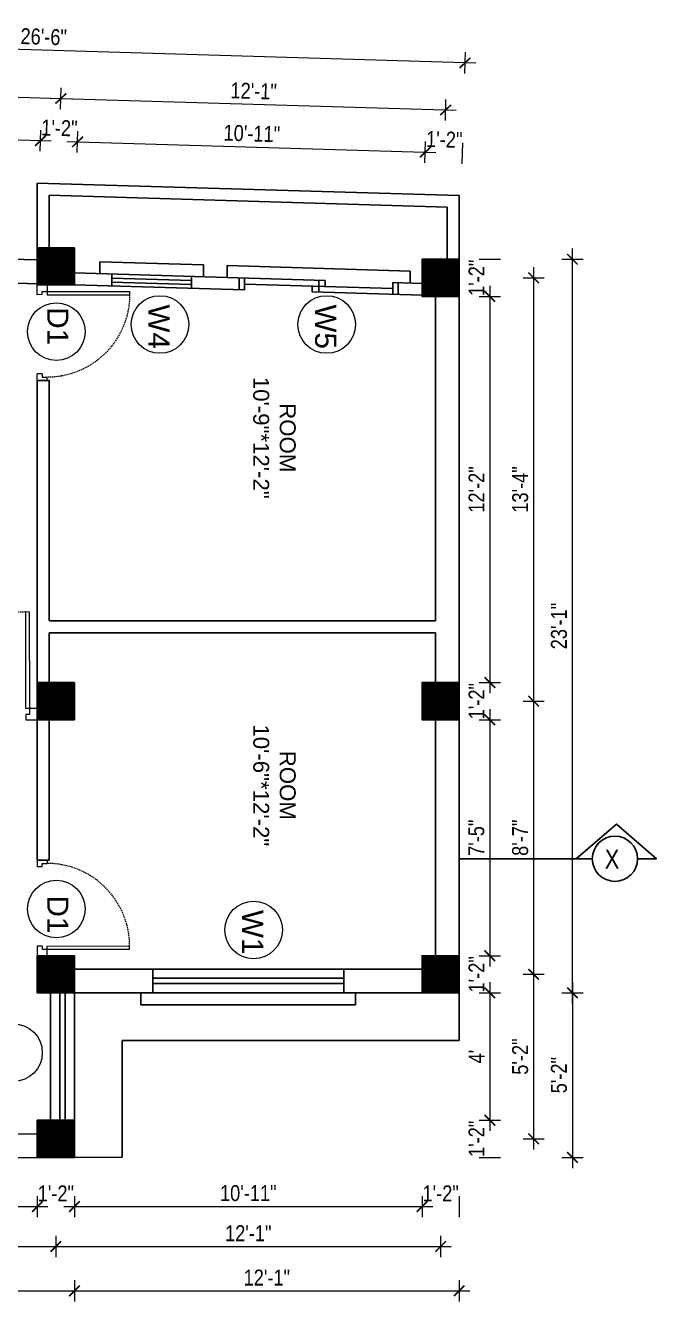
# Model space of a CAD drawing. Header units: inches. Extents: x -9985691 to 3643, y -3270716 to 4788.
# Drawn here: x -4964561.3 to -4964323.3, y -3264746.3 to -3264265.1 of the extents above; entities that cross this region are included whole.
import ezdxf

# ---------------------------------------------------------------- set-up
doc = ezdxf.new("R2010")
doc.units = ezdxf.units.IN
doc.header["$LTSCALE"] = 2
doc.header["$MEASUREMENT"] = 0
doc.header["$PDMODE"] = 34
doc.linetypes.add('HIDDEN', pattern=[0.375, 0.25, -0.125])
doc.layers.get('0').update_dxf_attribs({"linetype": 'CONTINUOUS'})
doc.layers.get('DEFPOINTS').update_dxf_attribs({"color": 141, "linetype": 'CONTINUOUS'})
doc.layers.add('A-Hatch', color=7, linetype='CONTINUOUS')
for name, color, linetype, lineweight in [('Annotate-Lite.w', 177, 'CONTINUOUS', 9), ('DIM 1-100', 4, 'CONTINUOUS', 13), ('Door-Window.w', 4, 'CONTINUOUS', 15), ('TEXT', 181, 'CONTINUOUS', 25)]:
    doc.layers.add(name, color=color, linetype=linetype, lineweight=lineweight)
doc.styles.add('ARAIL', font='ARIALN.TTF')
doc.styles.add('arial.', font='arial.ttf')
doc.styles.add('gaurav', font='arial.ttf')
doc.styles.get("Standard").update_dxf_attribs({"font": 'ARIALN.TTF'})
doc.dimstyles.new('1 by 96', dxfattribs={"dimtxt": 6, "dimasz": 4, "dimexe": 4, "dimexo": 4, "dimgap": 2, "dimtad": 1, "dimdec": 0, "dimzin": 0, "dimdsep": 46, "dimlunit": 4, "dimtxsty": 'Standard', "dimblk": 'ARCHTICK', "dimcen": 0, "dimdle": 4, "dimadec": 0, "dimazin": 0, "dimtfac": 1, "dimtdec": 0, "dimtix": 1, "dimtofl": 0, "dimtmove": 1, "dimatfit": 3, "dimldrblk": 'ARCHTICK', "dimfxl": 4, "dimfxlon": 1, "dimtolj": 1, "dimtzin": 0, "dimlwd": -1, "dimlwe": -1, "dimarcsym": 0})

# ---------------------------------------------------------------- blocks, each defined once
blk = doc.blocks.new('3-0')
at = {"ltscale": 3}
for p, q in [((11063.05, 10097.68), (11065.97, 10099.9)), ((11063.05, 10097.68), (11064.53, 10095.73)), ((11065.25, 10097.81), (11066.71, 10098.92)), ((11065.99, 10096.84), (11065.25, 10097.81)), ((11065.97, 10099.9), (11066.71, 10098.92)), ((11065.99, 10096.84), (11064.53, 10095.73)), ((11085.5, 10074.13), (11110.32, 10092.96)), ((11086.24, 10073.15), (11111.05, 10091.97)), ((11111.05, 10091.97), (11110.32, 10092.96)), ((11084.04, 10073.02), (11082.57, 10071.91)), ((11084.04, 10073.02), (11084.78, 10072.04)), ((11084.78, 10072.04), (11086.24, 10073.15)), ((11086.24, 10073.15), (11085.5, 10074.13)), ((11087.72, 10071.2), (11086.24, 10073.15)), ((11082.57, 10071.91), (11084.79, 10068.98)), ((11084.79, 10068.98), (11087.72, 10071.2))]:
    blk.add_line(p, q, dxfattribs=at)
at = {"layer": 'Door-Window.w', "color": 9, "linetype": 'HIDDEN', "lineweight": 18}
blk.add_arc((11085.5, 10074.13), 31.16, 37.1906, 127.1465, dxfattribs=at)
blk = doc.blocks.new('*D1369')
at = {"layer": 'DEFPOINTS', "color": 0, "ltscale": 0.5, "transparency": 16777216}
for p in [(-4964397.7, -3264353.27), (-4964397.7, -3264367.27), (-4964386.16, -3264367.27)]:
    blk.add_point(p, dxfattribs=at)
at = {"layer": 'DIM 1-100', "color": 0, "ltscale": 0.5, "transparency": 16777216}
for p, q in [((-4964390.16, -3264353.27), (-4964382.16, -3264353.27)), ((-4964390.16, -3264367.27), (-4964382.16, -3264367.27))]:
    blk.add_line(p, q, dxfattribs=at)
at = {"layer": 'DIM 1-100', "color": 0, "ltscale": 0.5, "transparency": 16777216, "insert": (-4964391.17, -3264360.27), "char_height": 6, "attachment_point": 5, "rotation": 90}
blk.add_mtext('\\A1;1\'-2"', dxfattribs=at)
blk = doc.blocks.new('_ArchTick')
at = {"color": 0, "linetype": 'ByBlock', "const_width": 0.15}
blk.add_lwpolyline([(-0.5, -0.5), (0.5, 0.5)], dxfattribs=at)
blk = doc.blocks.new('*D1370')
at = {"layer": 'DEFPOINTS', "color": 0, "ltscale": 0.5, "transparency": 16777216}
for p in [(-4964397.7, -3264367.27), (-4964397.7, -3264512.91), (-4964386.16, -3264512.91)]:
    blk.add_point(p, dxfattribs=at)
at = {"layer": 'DIM 1-100', "color": 0, "ltscale": 0.5, "transparency": 16777216}
for p, q in [((-4964386.16, -3264363.27), (-4964386.16, -3264516.91)), ((-4964390.16, -3264367.27), (-4964382.16, -3264367.27)), ((-4964390.16, -3264512.91), (-4964382.16, -3264512.91))]:
    blk.add_line(p, q, dxfattribs=at)
at = {"layer": 'DIM 1-100', "color": 0, "ltscale": 0.5, "transparency": 16777216, "xscale": 4, "yscale": 4, "zscale": 4}
for p, rotation in [((-4964386.16, -3264367.27), 90), ((-4964386.16, -3264512.91), 270)]:
    blk.add_blockref('_ArchTick', p, dxfattribs=dict(at, rotation=rotation))
at = {"layer": 'DIM 1-100', "color": 0, "ltscale": 0.5, "transparency": 16777216, "insert": (-4964391.17, -3264440.09), "char_height": 6, "attachment_point": 5, "rotation": 90}
blk.add_mtext('\\A1;12\'-2"', dxfattribs=at)
blk = doc.blocks.new('*D1371')
at = {"layer": 'DEFPOINTS', "color": 0, "ltscale": 0.5, "transparency": 16777216}
for p in [(-4964397.7, -3264512.91), (-4964397.7, -3264526.91), (-4964386.16, -3264526.91)]:
    blk.add_point(p, dxfattribs=at)
at = {"layer": 'DIM 1-100', "color": 0, "ltscale": 0.5, "transparency": 16777216}
for p, q in [((-4964390.16, -3264512.91), (-4964382.16, -3264512.91)), ((-4964390.16, -3264526.91), (-4964382.16, -3264526.91))]:
    blk.add_line(p, q, dxfattribs=at)
at = {"layer": 'DIM 1-100', "color": 0, "ltscale": 0.5, "transparency": 16777216, "insert": (-4964391.17, -3264519.91), "char_height": 6, "attachment_point": 5, "rotation": 90}
blk.add_mtext('\\A1;1\'-2"', dxfattribs=at)
blk = doc.blocks.new('*D1372')
at = {"layer": 'DEFPOINTS', "color": 0, "ltscale": 0.5, "transparency": 16777216}
for p in [(-4964397.7, -3264526.91), (-4964397.7, -3264615.91), (-4964386.16, -3264615.91)]:
    blk.add_point(p, dxfattribs=at)
at = {"layer": 'DIM 1-100', "color": 0, "ltscale": 0.5, "transparency": 16777216}
for p, q in [((-4964390.16, -3264526.91), (-4964382.16, -3264526.91)), ((-4964386.16, -3264522.91), (-4964386.16, -3264619.91)), ((-4964390.16, -3264615.91), (-4964382.16, -3264615.91))]:
    blk.add_line(p, q, dxfattribs=at)
at = {"layer": 'DIM 1-100', "color": 0, "ltscale": 0.5, "transparency": 16777216, "xscale": 4, "yscale": 4, "zscale": 4}
for p, rotation in [((-4964386.16, -3264526.91), 90), ((-4964386.16, -3264615.91), 270)]:
    blk.add_blockref('_ArchTick', p, dxfattribs=dict(at, rotation=rotation))
at = {"layer": 'DIM 1-100', "color": 0, "ltscale": 0.5, "transparency": 16777216, "insert": (-4964391.21, -3264571.41), "char_height": 6, "attachment_point": 5, "rotation": 90}
blk.add_mtext('\\A1;7\'-5"', dxfattribs=at)
blk = doc.blocks.new('*D1373')
at = {"layer": 'DEFPOINTS', "color": 0, "ltscale": 0.5, "transparency": 16777216}
for p in [(-4964397.7, -3264615.91), (-4964397.7, -3264629.91), (-4964386.16, -3264629.91)]:
    blk.add_point(p, dxfattribs=at)
at = {"layer": 'DIM 1-100', "color": 0, "ltscale": 0.5, "transparency": 16777216}
for p, q in [((-4964390.16, -3264615.91), (-4964382.16, -3264615.91)), ((-4964390.16, -3264629.91), (-4964382.16, -3264629.91))]:
    blk.add_line(p, q, dxfattribs=at)
at = {"layer": 'DIM 1-100', "color": 0, "ltscale": 0.5, "transparency": 16777216, "insert": (-4964391.17, -3264622.91), "char_height": 6, "attachment_point": 5, "rotation": 90}
blk.add_mtext('\\A1;1\'-2"', dxfattribs=at)
blk = doc.blocks.new('*D1374')
at = {"layer": 'DEFPOINTS', "color": 0, "ltscale": 0.5, "transparency": 16777216}
for p in [(-4964397.7, -3264629.91), (-4964542.82, -3264677.94), (-4964386.16, -3264677.94)]:
    blk.add_point(p, dxfattribs=at)
at = {"layer": 'DIM 1-100', "color": 0, "ltscale": 0.5, "transparency": 16777216}
for p, q in [((-4964386.16, -3264625.91), (-4964386.16, -3264681.94)), ((-4964390.16, -3264629.91), (-4964382.16, -3264629.91)), ((-4964390.16, -3264677.94), (-4964382.16, -3264677.94))]:
    blk.add_line(p, q, dxfattribs=at)
at = {"layer": 'DIM 1-100', "color": 0, "ltscale": 0.5, "transparency": 16777216, "xscale": 4, "yscale": 4, "zscale": 4}
for p, rotation in [((-4964386.16, -3264629.91), 90), ((-4964386.16, -3264677.94), 270)]:
    blk.add_blockref('_ArchTick', p, dxfattribs=dict(at, rotation=rotation))
at = {"layer": 'DIM 1-100', "color": 0, "ltscale": 0.5, "transparency": 16777216, "insert": (-4964391.16, -3264653.93), "char_height": 6, "attachment_point": 5, "rotation": 90}
blk.add_mtext("\\A1;4'", dxfattribs=at)
blk = doc.blocks.new('*D1375')
at = {"layer": 'DEFPOINTS', "color": 0, "ltscale": 0.5, "transparency": 16777216}
for p in [(-4964542.82, -3264677.94), (-4964542.82, -3264691.94), (-4964386.16, -3264691.94)]:
    blk.add_point(p, dxfattribs=at)
at = {"layer": 'DIM 1-100', "color": 0, "ltscale": 0.5, "transparency": 16777216}
for p, q in [((-4964390.16, -3264677.94), (-4964382.16, -3264677.94)), ((-4964390.16, -3264691.94), (-4964382.16, -3264691.94))]:
    blk.add_line(p, q, dxfattribs=at)
at = {"layer": 'DIM 1-100', "color": 0, "ltscale": 0.5, "transparency": 16777216, "insert": (-4964391.17, -3264684.94), "char_height": 6, "attachment_point": 5, "rotation": 90}
blk.add_mtext('\\A1;1\'-2"', dxfattribs=at)
blk = doc.blocks.new('*D1376')
at = {"layer": 'DEFPOINTS', "color": 0, "ltscale": 0.5, "transparency": 16777216}
for p in [(-4964404.7, -3264360.27), (-4964404.7, -3264519.91), (-4964369.63, -3264519.91)]:
    blk.add_point(p, dxfattribs=at)
at = {"layer": 'DIM 1-100', "color": 0, "ltscale": 0.5, "transparency": 16777216}
for p, q in [((-4964369.63, -3264356.27), (-4964369.63, -3264523.91)), ((-4964373.63, -3264360.27), (-4964365.63, -3264360.27)), ((-4964373.63, -3264519.91), (-4964365.63, -3264519.91))]:
    blk.add_line(p, q, dxfattribs=at)
at = {"layer": 'DIM 1-100', "color": 0, "ltscale": 0.5, "transparency": 16777216, "xscale": 4, "yscale": 4, "zscale": 4}
for p, rotation in [((-4964369.63, -3264360.27), 90), ((-4964369.63, -3264519.91), 270)]:
    blk.add_blockref('_ArchTick', p, dxfattribs=dict(at, rotation=rotation))
at = {"layer": 'DIM 1-100', "color": 0, "ltscale": 0.5, "transparency": 16777216, "insert": (-4964374.7, -3264440.09), "char_height": 6, "attachment_point": 5, "rotation": 90}
blk.add_mtext('\\A1;13\'-4"', dxfattribs=at)
blk = doc.blocks.new('*D1377')
at = {"layer": 'DEFPOINTS', "color": 0, "ltscale": 0.5, "transparency": 16777216}
for p in [(-4964404.7, -3264519.91), (-4964404.7, -3264622.91), (-4964369.63, -3264622.91)]:
    blk.add_point(p, dxfattribs=at)
at = {"layer": 'DIM 1-100', "color": 0, "ltscale": 0.5, "transparency": 16777216}
for p, q in [((-4964369.63, -3264515.91), (-4964369.63, -3264626.91)), ((-4964373.63, -3264519.91), (-4964365.63, -3264519.91)), ((-4964373.63, -3264622.91), (-4964365.63, -3264622.91))]:
    blk.add_line(p, q, dxfattribs=at)
at = {"layer": 'DIM 1-100', "color": 0, "ltscale": 0.5, "transparency": 16777216, "xscale": 4, "yscale": 4, "zscale": 4}
for p, rotation in [((-4964369.63, -3264519.91), 90), ((-4964369.63, -3264622.91), 270)]:
    blk.add_blockref('_ArchTick', p, dxfattribs=dict(at, rotation=rotation))
at = {"layer": 'DIM 1-100', "color": 0, "ltscale": 0.5, "transparency": 16777216, "insert": (-4964374.7, -3264571.41), "char_height": 6, "attachment_point": 5, "rotation": 90}
blk.add_mtext('\\A1;8\'-7"', dxfattribs=at)
blk = doc.blocks.new('*D1378')
at = {"layer": 'DEFPOINTS', "color": 0, "ltscale": 0.5, "transparency": 16777216}
for p in [(-4964404.7, -3264622.91), (-4964549.82, -3264684.94), (-4964369.63, -3264684.94)]:
    blk.add_point(p, dxfattribs=at)
at = {"layer": 'DIM 1-100', "color": 0, "ltscale": 0.5, "transparency": 16777216}
for p, q in [((-4964369.63, -3264618.91), (-4964369.63, -3264688.94)), ((-4964373.63, -3264622.91), (-4964365.63, -3264622.91)), ((-4964373.63, -3264684.94), (-4964365.63, -3264684.94))]:
    blk.add_line(p, q, dxfattribs=at)
at = {"layer": 'DIM 1-100', "color": 0, "ltscale": 0.5, "transparency": 16777216, "xscale": 4, "yscale": 4, "zscale": 4}
for p, rotation in [((-4964369.63, -3264622.91), 90), ((-4964369.63, -3264684.94), 270)]:
    blk.add_blockref('_ArchTick', p, dxfattribs=dict(at, rotation=rotation))
at = {"layer": 'DIM 1-100', "color": 0, "ltscale": 0.5, "transparency": 16777216, "insert": (-4964374.7, -3264653.93), "char_height": 6, "attachment_point": 5, "rotation": 90}
blk.add_mtext('\\A1;5\'-2"', dxfattribs=at)
blk = doc.blocks.new('*D1379')
at = {"layer": 'DEFPOINTS', "color": 0, "ltscale": 0.5, "transparency": 16777216}
for p in [(-4964397.7, -3264353.27), (-4964355, -3264353.27), (-4964397.7, -3264629.91)]:
    blk.add_point(p, dxfattribs=at)
at = {"layer": 'DIM 1-100', "color": 0, "ltscale": 0.5, "transparency": 16777216}
for p, q in [((-4964355, -3264633.91), (-4964355, -3264349.27)), ((-4964359, -3264353.27), (-4964351, -3264353.27)), ((-4964359, -3264629.91), (-4964351, -3264629.91))]:
    blk.add_line(p, q, dxfattribs=at)
at = {"layer": 'DIM 1-100', "color": 0, "ltscale": 0.5, "transparency": 16777216, "xscale": 4, "yscale": 4, "zscale": 4}
for p, rotation in [((-4964355, -3264353.27), 90), ((-4964355, -3264629.91), 270)]:
    blk.add_blockref('_ArchTick', p, dxfattribs=dict(at, rotation=rotation))
at = {"layer": 'DIM 1-100', "color": 0, "ltscale": 0.5, "transparency": 16777216, "insert": (-4964360.06, -3264491.59), "char_height": 6, "attachment_point": 5, "rotation": 90}
blk.add_mtext('\\A1;23\'-1"', dxfattribs=at)
blk = doc.blocks.new('*D1380')
at = {"layer": 'DEFPOINTS', "color": 0, "ltscale": 0.5, "transparency": 16777216}
for p in [(-4964397.7, -3264629.91), (-4964542.82, -3264691.94), (-4964355, -3264691.94)]:
    blk.add_point(p, dxfattribs=at)
at = {"layer": 'DIM 1-100', "color": 0, "ltscale": 0.5, "transparency": 16777216}
for p, q in [((-4964355, -3264625.91), (-4964355, -3264695.94)), ((-4964359, -3264629.91), (-4964351, -3264629.91)), ((-4964359, -3264691.94), (-4964351, -3264691.94))]:
    blk.add_line(p, q, dxfattribs=at)
at = {"layer": 'DIM 1-100', "color": 0, "ltscale": 0.5, "transparency": 16777216, "xscale": 4, "yscale": 4, "zscale": 4}
for p, rotation in [((-4964355, -3264629.91), 90), ((-4964355, -3264691.94), 270)]:
    blk.add_blockref('_ArchTick', p, dxfattribs=dict(at, rotation=rotation))
at = {"layer": 'DIM 1-100', "color": 0, "ltscale": 0.5, "transparency": 16777216, "insert": (-4964360.06, -3264660.93), "char_height": 6, "attachment_point": 5, "rotation": 90}
blk.add_mtext('\\A1;5\'-2"', dxfattribs=at)
blk = doc.blocks.new('*D1381')
at = {"layer": 'DEFPOINTS', "color": 0, "ltscale": 0.5, "transparency": 16777216}
for p in [(-4964541.63, -3264309), (-4964556.82, -3264348.54), (-4964542.82, -3264348.96)]:
    blk.add_point(p, dxfattribs=at)
at = {"layer": 'DIM 1-100', "color": 0, "ltscale": 0.5, "transparency": 16777216}
for p, q in [((-4964555.75, -3264312.58), (-4964555.52, -3264304.59)), ((-4964541.75, -3264313), (-4964541.52, -3264305))]:
    blk.add_line(p, q, dxfattribs=at)
at = {"layer": 'DIM 1-100', "color": 0, "ltscale": 0.5, "transparency": 16777216, "insert": (-4964548.49, -3264303.78), "char_height": 6, "attachment_point": 5, "rotation": 358.2969}
blk.add_mtext('\\A1;1\'-2"', dxfattribs=at)
blk = doc.blocks.new('*D1382')
at = {"layer": 'DEFPOINTS', "color": 0, "ltscale": 0.5, "transparency": 16777216}
for p in [(-4964700.63, -3264304.27), (-4964701.82, -3264344.23), (-4964556.82, -3264348.54)]:
    blk.add_point(p, dxfattribs=at)
at = {"layer": 'DIM 1-100', "color": 0, "ltscale": 0.5, "transparency": 16777216}
for p, q in [((-4964700.75, -3264308.27), (-4964700.52, -3264300.27)), ((-4964551.64, -3264308.7), (-4964704.63, -3264304.15)), ((-4964555.75, -3264312.58), (-4964555.52, -3264304.59))]:
    blk.add_line(p, q, dxfattribs=at)
at = {"layer": 'DIM 1-100', "color": 0, "ltscale": 0.5, "transparency": 16777216, "xscale": 4, "yscale": 4, "zscale": 4}
for p, rotation in [((-4964700.63, -3264304.27), 178.2968649486776), ((-4964555.63, -3264308.58), 358.2968649486776)]:
    blk.add_blockref('_ArchTick', p, dxfattribs=dict(at, rotation=rotation))
at = {"layer": 'DIM 1-100', "color": 0, "ltscale": 0.5, "transparency": 16777216, "insert": (-4964627.99, -3264301.42), "char_height": 6, "attachment_point": 5, "rotation": 358.2969}
blk.add_mtext('\\A1;12\'-1"', dxfattribs=at)
blk = doc.blocks.new('*D1384')
at = {"layer": 'DEFPOINTS', "color": 0, "ltscale": 0.5, "transparency": 16777216}
for p in [(-4964410.49, -3264312.9), (-4964542.82, -3264348.96), (-4964411.7, -3264353.27)]:
    blk.add_point(p, dxfattribs=at)
at = {"layer": 'DIM 1-100', "color": 0, "ltscale": 0.5, "transparency": 16777216}
for p, q in [((-4964541.75, -3264313), (-4964541.52, -3264305)), ((-4964545.63, -3264308.88), (-4964406.5, -3264313.02)), ((-4964410.61, -3264316.9), (-4964410.38, -3264308.9))]:
    blk.add_line(p, q, dxfattribs=at)
at = {"layer": 'DIM 1-100', "color": 0, "ltscale": 0.5, "transparency": 16777216, "xscale": 4, "yscale": 4, "zscale": 4}
for p, rotation in [((-4964541.63, -3264309), 178.2968649486776), ((-4964410.49, -3264312.9), 358.2968649486776)]:
    blk.add_blockref('_ArchTick', p, dxfattribs=dict(at, rotation=rotation))
at = {"layer": 'DIM 1-100', "color": 0, "ltscale": 0.5, "transparency": 16777216, "insert": (-4964475.91, -3264305.89), "char_height": 6, "attachment_point": 5, "rotation": 358.2969}
blk.add_mtext('\\A1;10\'-11"', dxfattribs=at)
blk = doc.blocks.new('*D1385')
at = {"layer": 'DEFPOINTS', "color": 0, "ltscale": 0.5, "transparency": 16777216}
for p in [(-4964396.51, -3264313.32), (-4964411.7, -3264353.27), (-4964397.7, -3264353.27)]:
    blk.add_point(p, dxfattribs=at)
at = {"layer": 'DIM 1-100', "color": 0, "ltscale": 0.5, "transparency": 16777216}
for p, q in [((-4964410.61, -3264316.9), (-4964410.38, -3264308.9)), ((-4964396.63, -3264317.31), (-4964396.39, -3264309.32))]:
    blk.add_line(p, q, dxfattribs=at)
at = {"layer": 'DIM 1-100', "color": 0, "ltscale": 0.5, "transparency": 16777216, "insert": (-4964403.35, -3264308.1), "char_height": 6, "attachment_point": 5, "rotation": 358.2969}
blk.add_mtext('\\A1;1\'-2"', dxfattribs=at)
blk = doc.blocks.new('*D1386')
at = {"layer": 'DEFPOINTS', "color": 0, "ltscale": 0.5, "transparency": 16777216}
for p in [(-4964547.94, -3264292.67), (-4964708.82, -3264351.23), (-4964549.82, -3264355.96)]:
    blk.add_point(p, dxfattribs=at)
at = {"layer": 'DIM 1-100', "color": 0, "ltscale": 0.5, "transparency": 16777216}
for p, q in [((-4964707.06, -3264291.95), (-4964706.82, -3264283.95)), ((-4964710.94, -3264287.83), (-4964543.94, -3264292.79)), ((-4964548.06, -3264296.67), (-4964547.82, -3264288.68))]:
    blk.add_line(p, q, dxfattribs=at)
at = {"layer": 'DIM 1-100', "color": 0, "ltscale": 0.5, "transparency": 16777216, "xscale": 4, "yscale": 4, "zscale": 4}
for p, rotation in [((-4964706.94, -3264287.95), 178.2968649667786), ((-4964547.94, -3264292.67), 358.2968649667786)]:
    blk.add_blockref('_ArchTick', p, dxfattribs=dict(at, rotation=rotation))
at = {"layer": 'DIM 1-100', "color": 0, "ltscale": 0.5, "transparency": 16777216, "insert": (-4964627.29, -3264285.25), "char_height": 6, "attachment_point": 5, "rotation": 358.2969}
blk.add_mtext('\\A1;13\'-3"', dxfattribs=at)
blk = doc.blocks.new('*D1387')
at = {"layer": 'DEFPOINTS', "color": 0, "ltscale": 0.5, "transparency": 16777216}
for p in [(-4964402.81, -3264296.99), (-4964549.82, -3264355.96), (-4964404.7, -3264360.27)]:
    blk.add_point(p, dxfattribs=at)
at = {"layer": 'DIM 1-100', "color": 0, "ltscale": 0.5, "transparency": 16777216}
for p, q in [((-4964548.06, -3264296.67), (-4964547.82, -3264288.68)), ((-4964551.94, -3264292.56), (-4964398.82, -3264297.11)), ((-4964402.93, -3264300.99), (-4964402.69, -3264292.99))]:
    blk.add_line(p, q, dxfattribs=at)
at = {"layer": 'DIM 1-100', "color": 0, "ltscale": 0.5, "transparency": 16777216, "xscale": 4, "yscale": 4, "zscale": 4}
for p, rotation in [((-4964547.94, -3264292.67), 178.2968649486776), ((-4964402.81, -3264296.99), 358.2968649486776)]:
    blk.add_blockref('_ArchTick', p, dxfattribs=dict(at, rotation=rotation))
at = {"layer": 'DIM 1-100', "color": 0, "ltscale": 0.5, "transparency": 16777216, "insert": (-4964475.23, -3264289.82), "char_height": 6, "attachment_point": 5, "rotation": 358.2969}
blk.add_mtext('\\A1;12\'-1"', dxfattribs=at)
blk = doc.blocks.new('*D1388')
at = {"layer": 'DEFPOINTS', "color": 0, "ltscale": 0.5, "transparency": 16777216}
for p in [(-4964713.62, -3264269.75), (-4964715.82, -3264343.81), (-4964397.7, -3264353.27)]:
    blk.add_point(p, dxfattribs=at)
at = {"layer": 'DIM 1-100', "color": 0, "ltscale": 0.5, "transparency": 16777216}
for p, q in [((-4964713.74, -3264273.74), (-4964713.5, -3264265.75)), ((-4964391.49, -3264279.32), (-4964717.62, -3264269.63)), ((-4964395.61, -3264283.2), (-4964395.37, -3264275.21))]:
    blk.add_line(p, q, dxfattribs=at)
at = {"layer": 'DIM 1-100', "color": 0, "ltscale": 0.5, "transparency": 16777216, "xscale": 4, "yscale": 4, "zscale": 4}
for p, rotation in [((-4964713.62, -3264269.75), 178.2968649667986), ((-4964395.49, -3264279.21), 358.2968649667986)]:
    blk.add_blockref('_ArchTick', p, dxfattribs=dict(at, rotation=rotation))
at = {"layer": 'DIM 1-100', "color": 0, "ltscale": 0.5, "transparency": 16777216, "insert": (-4964554.41, -3264269.42), "char_height": 6, "attachment_point": 5, "rotation": 358.2969}
blk.add_mtext('\\A1;26\'-6"', dxfattribs=at)
blk = doc.blocks.new('*D1398')
at = {"layer": 'DEFPOINTS', "color": 0, "ltscale": 0.5, "transparency": 16777216}
for p in [(-4964701.82, -3264693.16), (-4964556.82, -3264691.94), (-4964556.82, -3264710.51)]:
    blk.add_point(p, dxfattribs=at)
at = {"layer": 'DIM 1-100', "color": 0, "ltscale": 0.5, "transparency": 16777216}
for p, q in [((-4964701.82, -3264706.51), (-4964701.82, -3264714.51)), ((-4964556.82, -3264706.51), (-4964556.82, -3264714.51)), ((-4964705.82, -3264710.51), (-4964552.82, -3264710.51))]:
    blk.add_line(p, q, dxfattribs=at)
at = {"layer": 'DIM 1-100', "color": 0, "ltscale": 0.5, "transparency": 16777216, "xscale": 4, "yscale": 4, "zscale": 4, "rotation": 180}
blk.add_blockref('_ArchTick', (-4964701.82, -3264710.51), dxfattribs=at)
at = {"layer": 'DIM 1-100', "color": 0, "ltscale": 0.5, "transparency": 16777216, "xscale": 4, "yscale": 4, "zscale": 4}
blk.add_blockref('_ArchTick', (-4964556.82, -3264710.51), dxfattribs=at)
at = {"layer": 'DIM 1-100', "color": 0, "ltscale": 0.5, "transparency": 16777216, "insert": (-4964629.32, -3264705.5), "char_height": 6, "attachment_point": 5}
blk.add_mtext('\\A1;12\'-1"', dxfattribs=at)
blk = doc.blocks.new('*D1399')
at = {"layer": 'DEFPOINTS', "color": 0, "ltscale": 0.5, "transparency": 16777216}
for p in [(-4964556.82, -3264691.94), (-4964542.82, -3264691.94), (-4964542.82, -3264710.51)]:
    blk.add_point(p, dxfattribs=at)
at = {"layer": 'DIM 1-100', "color": 0, "ltscale": 0.5, "transparency": 16777216}
for p, q in [((-4964556.82, -3264706.51), (-4964556.82, -3264714.51)), ((-4964542.82, -3264706.51), (-4964542.82, -3264714.51))]:
    blk.add_line(p, q, dxfattribs=at)
at = {"layer": 'DIM 1-100', "color": 0, "ltscale": 0.5, "transparency": 16777216, "insert": (-4964549.82, -3264705.5), "char_height": 6, "attachment_point": 5}
blk.add_mtext('\\A1;1\'-2"', dxfattribs=at)
blk = doc.blocks.new('*D1400')
at = {"layer": 'DEFPOINTS', "color": 0, "ltscale": 0.5, "transparency": 16777216}
for p in [(-4964411.7, -3264629.91), (-4964542.82, -3264691.94), (-4964411.7, -3264710.51)]:
    blk.add_point(p, dxfattribs=at)
at = {"layer": 'DIM 1-100', "color": 0, "ltscale": 0.5, "transparency": 16777216}
for p, q in [((-4964542.82, -3264706.51), (-4964542.82, -3264714.51)), ((-4964411.7, -3264706.51), (-4964411.7, -3264714.51)), ((-4964546.82, -3264710.51), (-4964407.7, -3264710.51))]:
    blk.add_line(p, q, dxfattribs=at)
at = {"layer": 'DIM 1-100', "color": 0, "ltscale": 0.5, "transparency": 16777216, "xscale": 4, "yscale": 4, "zscale": 4, "rotation": 180}
blk.add_blockref('_ArchTick', (-4964542.82, -3264710.51), dxfattribs=at)
at = {"layer": 'DIM 1-100', "color": 0, "ltscale": 0.5, "transparency": 16777216, "xscale": 4, "yscale": 4, "zscale": 4}
blk.add_blockref('_ArchTick', (-4964411.7, -3264710.51), dxfattribs=at)
at = {"layer": 'DIM 1-100', "color": 0, "ltscale": 0.5, "transparency": 16777216, "insert": (-4964477.26, -3264705.45), "char_height": 6, "attachment_point": 5}
blk.add_mtext('\\A1;10\'-11"', dxfattribs=at)
blk = doc.blocks.new('*D1401')
at = {"layer": 'DEFPOINTS', "color": 0, "ltscale": 0.5, "transparency": 16777216}
for p in [(-4964411.7, -3264629.91), (-4964397.7, -3264629.91), (-4964397.7, -3264710.51)]:
    blk.add_point(p, dxfattribs=at)
at = {"layer": 'DIM 1-100', "color": 0, "ltscale": 0.5, "transparency": 16777216}
for p, q in [((-4964411.7, -3264706.51), (-4964411.7, -3264714.51)), ((-4964397.7, -3264706.51), (-4964397.7, -3264714.51))]:
    blk.add_line(p, q, dxfattribs=at)
at = {"layer": 'DIM 1-100', "color": 0, "ltscale": 0.5, "transparency": 16777216, "insert": (-4964404.7, -3264705.5), "char_height": 6, "attachment_point": 5}
blk.add_mtext('\\A1;1\'-2"', dxfattribs=at)
blk = doc.blocks.new('*D1402')
at = {"layer": 'DEFPOINTS', "color": 0, "ltscale": 0.5, "transparency": 16777216}
for p in [(-4964708.82, -3264686.16), (-4964549.82, -3264684.94), (-4964549.82, -3264725.54)]:
    blk.add_point(p, dxfattribs=at)
at = {"layer": 'DIM 1-100', "color": 0, "ltscale": 0.5, "transparency": 16777216}
for p, q in [((-4964708.82, -3264721.54), (-4964708.82, -3264729.54)), ((-4964549.82, -3264721.54), (-4964549.82, -3264729.54)), ((-4964712.82, -3264725.54), (-4964545.82, -3264725.54))]:
    blk.add_line(p, q, dxfattribs=at)
at = {"layer": 'DIM 1-100', "color": 0, "ltscale": 0.5, "transparency": 16777216, "xscale": 4, "yscale": 4, "zscale": 4, "rotation": 180}
blk.add_blockref('_ArchTick', (-4964708.82, -3264725.54), dxfattribs=at)
at = {"layer": 'DIM 1-100', "color": 0, "ltscale": 0.5, "transparency": 16777216, "xscale": 4, "yscale": 4, "zscale": 4}
blk.add_blockref('_ArchTick', (-4964549.82, -3264725.54), dxfattribs=at)
at = {"layer": 'DIM 1-100', "color": 0, "ltscale": 0.5, "transparency": 16777216, "insert": (-4964629.32, -3264720.48), "char_height": 6, "attachment_point": 5}
blk.add_mtext('\\A1;13\'-3"', dxfattribs=at)
blk = doc.blocks.new('*D1403')
at = {"layer": 'DEFPOINTS', "color": 0, "ltscale": 0.5, "transparency": 16777216}
for p in [(-4964404.7, -3264622.91), (-4964549.82, -3264684.94), (-4964404.7, -3264725.54)]:
    blk.add_point(p, dxfattribs=at)
at = {"layer": 'DIM 1-100', "color": 0, "ltscale": 0.5, "transparency": 16777216}
for p, q in [((-4964549.82, -3264721.54), (-4964549.82, -3264729.54)), ((-4964404.7, -3264721.54), (-4964404.7, -3264729.54)), ((-4964553.82, -3264725.54), (-4964400.7, -3264725.54))]:
    blk.add_line(p, q, dxfattribs=at)
at = {"layer": 'DIM 1-100', "color": 0, "ltscale": 0.5, "transparency": 16777216, "xscale": 4, "yscale": 4, "zscale": 4, "rotation": 180}
blk.add_blockref('_ArchTick', (-4964549.82, -3264725.54), dxfattribs=at)
at = {"layer": 'DIM 1-100', "color": 0, "ltscale": 0.5, "transparency": 16777216, "xscale": 4, "yscale": 4, "zscale": 4}
blk.add_blockref('_ArchTick', (-4964404.7, -3264725.54), dxfattribs=at)
at = {"layer": 'DIM 1-100', "color": 0, "ltscale": 0.5, "transparency": 16777216, "insert": (-4964477.26, -3264720.53), "char_height": 6, "attachment_point": 5}
blk.add_mtext('\\A1;12\'-1"', dxfattribs=at)
blk = doc.blocks.new('*D1404')
at = {"layer": 'DEFPOINTS', "color": 0, "ltscale": 0.5, "transparency": 16777216}
for p in [(-4964715.82, -3264693.27), (-4964542.82, -3264691.94), (-4964542.82, -3264742.27)]:
    blk.add_point(p, dxfattribs=at)
at = {"layer": 'DIM 1-100', "color": 0, "ltscale": 0.5, "transparency": 16777216}
for p, q in [((-4964715.82, -3264738.27), (-4964715.82, -3264746.27)), ((-4964542.82, -3264738.27), (-4964542.82, -3264746.27)), ((-4964719.82, -3264742.27), (-4964538.82, -3264742.27))]:
    blk.add_line(p, q, dxfattribs=at)
at = {"layer": 'DIM 1-100', "color": 0, "ltscale": 0.5, "transparency": 16777216, "xscale": 4, "yscale": 4, "zscale": 4, "rotation": 180}
blk.add_blockref('_ArchTick', (-4964715.82, -3264742.27), dxfattribs=at)
at = {"layer": 'DIM 1-100', "color": 0, "ltscale": 0.5, "transparency": 16777216, "xscale": 4, "yscale": 4, "zscale": 4}
blk.add_blockref('_ArchTick', (-4964542.82, -3264742.27), dxfattribs=at)
at = {"layer": 'DIM 1-100', "color": 0, "ltscale": 0.5, "transparency": 16777216, "insert": (-4964629.32, -3264737.2), "char_height": 6, "attachment_point": 5}
blk.add_mtext('\\A1;14\'-5"', dxfattribs=at)
blk = doc.blocks.new('*D1405')
at = {"layer": 'DEFPOINTS', "color": 0, "ltscale": 0.5, "transparency": 16777216}
for p in [(-4964397.7, -3264629.91), (-4964542.82, -3264691.94), (-4964397.7, -3264742.27)]:
    blk.add_point(p, dxfattribs=at)
at = {"layer": 'DIM 1-100', "color": 0, "ltscale": 0.5, "transparency": 16777216}
for p, q in [((-4964542.82, -3264738.27), (-4964542.82, -3264746.27)), ((-4964397.7, -3264738.27), (-4964397.7, -3264746.27)), ((-4964546.82, -3264742.27), (-4964393.7, -3264742.27))]:
    blk.add_line(p, q, dxfattribs=at)
at = {"layer": 'DIM 1-100', "color": 0, "ltscale": 0.5, "transparency": 16777216, "xscale": 4, "yscale": 4, "zscale": 4, "rotation": 180}
blk.add_blockref('_ArchTick', (-4964542.82, -3264742.27), dxfattribs=at)
at = {"layer": 'DIM 1-100', "color": 0, "ltscale": 0.5, "transparency": 16777216, "xscale": 4, "yscale": 4, "zscale": 4}
blk.add_blockref('_ArchTick', (-4964397.7, -3264742.27), dxfattribs=at)
at = {"layer": 'DIM 1-100', "color": 0, "ltscale": 0.5, "transparency": 16777216, "insert": (-4964470.26, -3264737.26), "char_height": 6, "attachment_point": 5}
blk.add_mtext('\\A1;12\'-1"', dxfattribs=at)

msp = doc.modelspace()

# ---------------------------------------------------------------- hatches: boundary and pattern name
at = {"layer": 'A-Hatch', "ltscale": 0.5}
h = msp.add_hatch(dxfattribs=at)
h.set_pattern_fill('ANSI31', color=256, angle=270)
h.set_pattern_definition([(315, (-1699871.4925, -8239457.83593), (0.0883883476483, 0.0883883476483), [])])
h.paths.add_polyline_path([(-4964542.82, -3264362.96), (-4964542.82, -3264348.96), (-4964556.82, -3264348.96), (-4964556.82, -3264362.96)])
h = msp.add_hatch(dxfattribs=at)
h.set_pattern_fill('ANSI31', color=256, angle=270)
h.set_pattern_definition([(315, (-1699726.36554, -8239462.15115), (0.0883883476483, 0.0883883476483), [])])
h.paths.add_polyline_path([(-4964397.7, -3264367.27), (-4964397.7, -3264353.27), (-4964411.7, -3264353.27), (-4964411.7, -3264367.27)])
h = msp.add_hatch(dxfattribs=at)
h.set_pattern_fill('ANSI31', color=256, angle=270)
h.set_pattern_definition([(315, (-1699871.4925, -8239621.79132), (0.0883883476483, 0.0883883476483), [])])
h.paths.add_polyline_path([(-4964542.82, -3264526.91), (-4964542.82, -3264512.91), (-4964556.82, -3264512.91), (-4964556.82, -3264526.91)])
h = msp.add_hatch(dxfattribs=at)
h.set_pattern_fill('ANSI31', color=256, angle=270)
h.set_pattern_definition([(315, (-1699726.36554, -8239621.79132), (0.0883883476483, 0.0883883476483), [])])
h.paths.add_polyline_path([(-4964397.7, -3264526.91), (-4964397.7, -3264512.91), (-4964411.7, -3264512.91), (-4964411.7, -3264526.91)])
h = msp.add_hatch(dxfattribs=at)
h.set_pattern_fill('ANSI31', color=256, angle=270)
h.set_pattern_definition([(315, (-1699871.4925, -8239724.79132), (0.0883883476483, 0.0883883476483), [])])
h.paths.add_polyline_path([(-4964542.82, -3264629.91), (-4964542.82, -3264615.91), (-4964556.82, -3264615.91), (-4964556.82, -3264629.91)])
h = msp.add_hatch(dxfattribs=at)
h.set_pattern_fill('ANSI31', color=256, angle=270)
h.set_pattern_definition([(315, (-1699726.36554, -8239724.79132), (0.0883883476483, 0.0883883476483), [])])
h.paths.add_polyline_path([(-4964397.7, -3264629.91), (-4964397.7, -3264615.91), (-4964411.7, -3264615.91), (-4964411.7, -3264629.91)])
h = msp.add_hatch(dxfattribs=at)
h.set_pattern_fill('ANSI31', color=256, angle=270)
h.set_pattern_definition([(315, (-1699871.4925, -8239786.81716), (0.0883883476483, 0.0883883476483), [])])
h.paths.add_polyline_path([(-4964542.82, -3264691.94), (-4964542.82, -3264677.94), (-4964556.82, -3264677.94), (-4964556.82, -3264691.94)])

# ---------------------------------------------------------------- linework, layer by layer
at = {"ltscale": 0.5}
for p, q in [((-4964397.7, -3264329.26), (-4964556.82, -3264324.53)), ((-4964556.82, -3264348.96), (-4964556.82, -3264324.53)), ((-4964402.2, -3264333.63), (-4964552.32, -3264329.17)), ((-4964552.32, -3264348.96), (-4964552.32, -3264329.17)), ((-4964397.7, -3264353.27), (-4964397.7, -3264329.26)), ((-4964402.2, -3264353.27), (-4964402.2, -3264333.63)), ((-4964604.82, -3264352.11), (-4964556.82, -3264353.54)), ((-4964533.2, -3264354.24), (-4964494.2, -3264355.4)), ((-4964533.2, -3264354.24), (-4964533.2, -3264358.74)), ((-4964397.7, -3264647.91), (-4964397.7, -3264353.27)), ((-4964542.82, -3264358.46), (-4964448.2, -3264361.27)), ((-4964528.7, -3264358.88), (-4964528.7, -3264363.38)), ((-4964494.2, -3264355.4), (-4964494.2, -3264359.9)), ((-4964485.2, -3264355.67), (-4964416.2, -3264357.72)), ((-4964485.2, -3264355.67), (-4964485.2, -3264360.17)), ((-4964416.2, -3264357.72), (-4964416.2, -3264362.22)), ((-4964604.82, -3264361.12), (-4964556.82, -3264362.54)), ((-4964542.82, -3264362.96), (-4964478.7, -3264364.87)), ((-4964498.7, -3264361.27), (-4964528.7, -3264360.38)), ((-4964498.7, -3264362.77), (-4964528.7, -3264361.88)), ((-4964498.7, -3264359.77), (-4964498.7, -3264364.27)), ((-4964480.7, -3264360.3), (-4964480.7, -3264364.81)), ((-4964478.7, -3264360.36), (-4964478.7, -3264364.87)), ((-4964478.7, -3264362.61), (-4964422.7, -3264364.28)), ((-4964453.2, -3264365.62), (-4964453.2, -3264363.37)), ((-4964450.7, -3264365.7), (-4964450.7, -3264361.2)), ((-4964448.2, -3264363.52), (-4964448.2, -3264361.27)), ((-4964422.7, -3264362.03), (-4964411.7, -3264362.36)), ((-4964422.7, -3264362.03), (-4964422.7, -3264366.53)), ((-4964420.7, -3264362.09), (-4964420.7, -3264366.59)), ((-4964411.7, -3264362.36), (-4964411.7, -3264366.86)), ((-4964453.2, -3264365.62), (-4964411.7, -3264366.86)), ((-4964406.7, -3264489.67), (-4964406.7, -3264367.27)), ((-4964556.82, -3264504.08), (-4964556.82, -3264398.96)), ((-4964552.32, -3264398.96), (-4964556.82, -3264398.96)), ((-4964552.32, -3264489.67), (-4964552.32, -3264398.96)), ((-4964556.82, -3264485.17), (-4964556.82, -3264579.91)), ((-4964406.7, -3264489.67), (-4964552.32, -3264489.67)), ((-4964552.32, -3264494.17), (-4964552.32, -3264512.91)), ((-4964406.7, -3264494.17), (-4964552.32, -3264494.17)), ((-4964406.7, -3264512.91), (-4964406.7, -3264494.17)), ((-4964552.32, -3264526.91), (-4964552.32, -3264579.91)), ((-4964406.7, -3264615.91), (-4964406.7, -3264526.91)), ((-4964552.32, -3264579.91), (-4964556.82, -3264579.91)), ((-4964542.82, -3264620.91), (-4964411.7, -3264620.91)), ((-4964513.26, -3264620.91), (-4964513.26, -3264629.91)), ((-4964441.26, -3264620.91), (-4964441.26, -3264629.91)), ((-4964513.26, -3264624.41), (-4964441.26, -3264624.41)), ((-4964513.26, -3264626.41), (-4964441.26, -3264626.41)), ((-4964552.32, -3264629.91), (-4964397.7, -3264629.91)), ((-4964551.82, -3264629.91), (-4964551.82, -3264677.94)), ((-4964548.32, -3264629.91), (-4964548.32, -3264677.94)), ((-4964546.32, -3264629.91), (-4964546.32, -3264677.94)), ((-4964542.82, -3264629.91), (-4964542.82, -3264678.05)), ((-4964517.76, -3264629.91), (-4964517.76, -3264634.41)), ((-4964436.76, -3264629.91), (-4964436.76, -3264634.41)), ((-4964517.76, -3264634.41), (-4964436.76, -3264634.41)), ((-4964524.82, -3264647.91), (-4964524.82, -3264691.8)), ((-4964524.82, -3264647.91), (-4964397.7, -3264647.91)), ((-4964701.82, -3264684.16), (-4964556.82, -3264683.05)), ((-4964715.82, -3264693.27), (-4964524.82, -3264691.8))]:
    msp.add_line(p, q, dxfattribs=at)
for points in [[(-4964542.82, -3264348.96), (-4964542.82, -3264362.96), (-4964556.82, -3264362.96), (-4964556.82, -3264348.96)], [(-4964397.7, -3264353.27), (-4964397.7, -3264367.27), (-4964411.7, -3264367.27), (-4964411.7, -3264353.27)], [(-4964542.82, -3264512.91), (-4964542.82, -3264526.91), (-4964556.82, -3264526.91), (-4964556.82, -3264512.91)], [(-4964397.7, -3264512.91), (-4964397.7, -3264526.91), (-4964411.7, -3264526.91), (-4964411.7, -3264512.91)], [(-4964542.82, -3264615.91), (-4964542.82, -3264629.91), (-4964556.82, -3264629.91), (-4964556.82, -3264615.91)], [(-4964397.7, -3264615.91), (-4964397.7, -3264629.91), (-4964411.7, -3264629.91), (-4964411.7, -3264615.91)], [(-4964542.82, -3264677.94), (-4964542.82, -3264691.94), (-4964556.82, -3264691.94), (-4964556.82, -3264677.94)]]:
    msp.add_lwpolyline(points, close=True, dxfattribs=at)
msp.add_lwpolyline([(-4964547.82, -3264494.17), (-4964547.82, -3264494.17), (-4964552.32, -3264494.17)], dxfattribs=at)
at = {"layer": 'Annotate-Lite.w', "ltscale": 0.005}
for centre in [(-4964510.57, -3264377.88), (-4964447.69, -3264377.88), (-4964549.64, -3264380.58), (-4964549.64, -3264598.29), (-4964475.25, -3264606.18), (-4964565.81, -3264652.46)]:
    msp.add_circle(centre, 10.86, dxfattribs=at)
at = {"layer": 'TEXT'}
for points in [[(-4964330.44, -3264579.35), (-4964323.3, -3264579.35), (-4964338.44, -3264566.27), (-4964353.58, -3264579.35)], [(-4964397.7, -3264579.35), (-4964347.51, -3264579.35)]]:
    msp.add_lwpolyline(points, dxfattribs=at)
msp.add_circle((-4964338.98, -3264579.35), 8.53, dxfattribs=at)

# ---------------------------------------------------------------- block references
at = {"layer": 'Door-Window.w', "linetype": 'ByBlock'}
for p, xscale, yscale, zscale, rotation in [((-4979469.67, -3263032.46), -0.9997907823099138, 0.9997907820742985, 0.9997907822730241, 217.1524242959098), ((-4963004.58, -3281925.23), 1.166422579283982, 1.166422579009098, 1.166422579240944, 52.84757570260062), ((-4979469.67, -3265946.41), 0.9997907823099139, 0.9997907820742985, 0.9997907822730241, 322.8475757040901)]:
    msp.add_blockref('3-0', p, dxfattribs=dict(at, xscale=xscale, yscale=yscale, zscale=zscale, rotation=rotation))

# ---------------------------------------------------------------- texts
at = {"layer": 'Annotate-Lite.w', "ltscale": 0.005, "char_height": 8, "style": 'gaurav'}
for s, insert, attachment_point, rotation in [('D1', (-4964545.09, -3264385.67), 3, 269.9618), ('W4', (-4964506.92, -3264370.33), 1, 270), ('W5', (-4964444.04, -3264370.33), 1, 270), ('D1', (-4964545.09, -3264593.2), 1, 270.0382), ('W1', (-4964471.6, -3264598.63), 1, 270)]:
    msp.add_mtext_dynamic_manual_height_columns(s, width=8, gutter_width=100, heights=[0], dxfattribs=dict(at, insert=insert, attachment_point=attachment_point, rotation=rotation))
at = {"layer": 'TEXT', "lineweight": -2, "char_height": 6, "attachment_point": 5, "rotation": 270, "style": 'arial.'}
for s, insert in [('ROOM\\P10\'-9"*12\'-2"', (-4964467.42, -3264420.59)), ('ROOM\\P10\'-6"*12\'-2"', (-4964467.42, -3264551.64))]:
    msp.add_mtext_dynamic_manual_height_columns(s, width=45.7314, gutter_width=30, heights=[0], dxfattribs=dict(at, insert=insert))
at = {"layer": 'TEXT', "insert": (-4964342.81, -3264575.86), "char_height": 7.2, "attachment_point": 1, "style": 'ARAIL'}
msp.add_mtext_dynamic_manual_height_columns('X', width=125.4648, gutter_width=90, heights=[0], dxfattribs=at)

# ---------------------------------------------------------------- dimensions: what is measured, and where the dimension line sits
at = {"layer": 'DIM 1-100', "ltscale": 0.5}
for p1, p2, distance, picture, middle in [((-4964397.7, -3264353.27), (-4964715.82, -3264343.81), -74.1, '*D1388', (-4964554.41, -3264269.42)), ((-4964708.82, -3264351.23), (-4964549.82, -3264355.96), 63.31, '*D1386', (-4964627.29, -3264285.25)), ((-4964556.82, -3264348.54), (-4964542.82, -3264348.96), 39.98, '*D1381', (-4964548.49, -3264303.78))]:
    dim = msp.add_aligned_dim(p1=p1, p2=p2, distance=distance, dimstyle='1 by 96', dxfattribs=at)
    dim.commit()
    dim.dimension.update_dxf_attribs({"geometry": picture, "text_midpoint": middle})
for base, p1, p2, angle, picture, middle in [((-4964402.81, -3264296.99), (-4964549.82, -3264355.96), (-4964404.7, -3264360.27), 178.2969, '*D1387', (-4964475.23, -3264289.82)), ((-4964700.63, -3264304.27), (-4964556.82, -3264348.54), (-4964701.82, -3264344.23), 178.2969, '*D1382', (-4964627.99, -3264301.42)), ((-4964410.49, -3264312.9), (-4964542.82, -3264348.96), (-4964411.7, -3264353.27), 178.2969, '*D1384', (-4964475.91, -3264305.89)), ((-4964396.51, -3264313.32), (-4964411.7, -3264353.27), (-4964397.7, -3264353.27), 178.2969, '*D1385', (-4964403.35, -3264308.1)), ((-4964355, -3264353.27), (-4964397.7, -3264629.91), (-4964397.7, -3264353.27), 270, '*D1379', (-4964360.06, -3264491.59)), ((-4964386.16, -3264367.27), (-4964397.7, -3264353.27), (-4964397.7, -3264367.27), 270, '*D1369', (-4964391.17, -3264360.27)), ((-4964369.63, -3264519.91), (-4964404.7, -3264360.27), (-4964404.7, -3264519.91), 270, '*D1376', (-4964374.7, -3264440.09)), ((-4964386.16, -3264512.91), (-4964397.7, -3264367.27), (-4964397.7, -3264512.91), 270, '*D1370', (-4964391.17, -3264440.09)), ((-4964386.16, -3264526.91), (-4964397.7, -3264512.91), (-4964397.7, -3264526.91), 270, '*D1371', (-4964391.17, -3264519.91)), ((-4964369.63, -3264622.91), (-4964404.7, -3264519.91), (-4964404.7, -3264622.91), 270, '*D1377', (-4964374.7, -3264571.41)), ((-4964386.16, -3264615.91), (-4964397.7, -3264526.91), (-4964397.7, -3264615.91), 270, '*D1372', (-4964391.21, -3264571.41)), ((-4964386.16, -3264629.91), (-4964397.7, -3264615.91), (-4964397.7, -3264629.91), 270, '*D1373', (-4964391.17, -3264622.91)), ((-4964369.63, -3264684.94), (-4964404.7, -3264622.91), (-4964549.82, -3264684.94), 270, '*D1378', (-4964374.7, -3264653.93)), ((-4964386.16, -3264677.94), (-4964397.7, -3264629.91), (-4964542.82, -3264677.94), 270, '*D1374', (-4964391.16, -3264653.93)), ((-4964355, -3264691.94), (-4964397.7, -3264629.91), (-4964542.82, -3264691.94), 270, '*D1380', (-4964360.06, -3264660.93)), ((-4964386.16, -3264691.94), (-4964542.82, -3264677.94), (-4964542.82, -3264691.94), 270, '*D1375', (-4964391.17, -3264684.94))]:
    dim = msp.add_linear_dim(base=base, p1=p1, p2=p2, angle=angle, dimstyle='1 by 96', dxfattribs=at)
    dim.commit()
    dim.dimension.update_dxf_attribs({"geometry": picture, "text_midpoint": middle})
for base, p1, p2, picture, middle in [((-4964404.7, -3264725.54), (-4964549.82, -3264684.94), (-4964404.7, -3264622.91), '*D1403', (-4964477.26, -3264720.53)), ((-4964411.7, -3264710.51), (-4964542.82, -3264691.94), (-4964411.7, -3264629.91), '*D1400', (-4964477.26, -3264705.45)), ((-4964397.7, -3264742.27), (-4964542.82, -3264691.94), (-4964397.7, -3264629.91), '*D1405', (-4964470.26, -3264737.26)), ((-4964397.7, -3264710.51), (-4964411.7, -3264629.91), (-4964397.7, -3264629.91), '*D1401', (-4964404.7, -3264705.5)), ((-4964549.82, -3264725.54), (-4964708.82, -3264686.16), (-4964549.82, -3264684.94), '*D1402', (-4964629.32, -3264720.48)), ((-4964542.82, -3264742.27), (-4964715.82, -3264693.27), (-4964542.82, -3264691.94), '*D1404', (-4964629.32, -3264737.2)), ((-4964556.82, -3264710.51), (-4964701.82, -3264693.16), (-4964556.82, -3264691.94), '*D1398', (-4964629.32, -3264705.5)), ((-4964542.82, -3264710.51), (-4964556.82, -3264691.94), (-4964542.82, -3264691.94), '*D1399', (-4964549.82, -3264705.5))]:
    dim = msp.add_linear_dim(base=base, p1=p1, p2=p2, dimstyle='1 by 96', dxfattribs=at)
    dim.commit()
    dim.dimension.update_dxf_attribs({"geometry": picture, "text_midpoint": middle})

doc.saveas('drawing.dxf')
